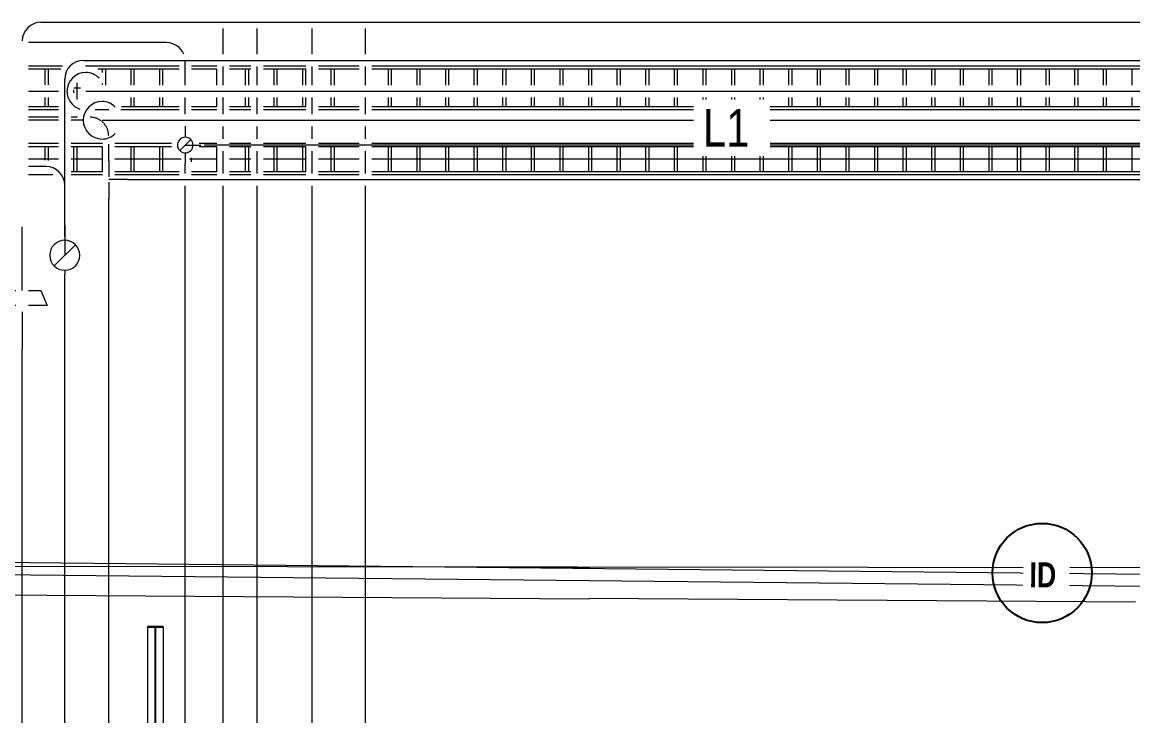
# Model space of a CAD drawing. Header units: centimetres. Extents: x -1762 to 3746, y -261 to 6534.
# Drawn here: x -1046 to -158, y 2256 to 2816 of the extents above; entities that cross this region are included whole.
import ezdxf

# ---------------------------------------------------------------- set-up
doc = ezdxf.new("R2010")
doc.units = ezdxf.units.CM
doc.linetypes.add('Hidden', pattern=[0.714375, 0.47625, -0.238125])
for name, color, linetype, lineweight in [('A-ANNO-NOTE', 7, 'Continuous', 9), ('A-CLNG', 7, 'Continuous', 9), ('A-DETL-HDLN', 7, 'Hidden', 9), ('A-WALL', 7, 'Continuous', 9), ('E-CABL-TRAY', 7, 'Continuous', 9), ('E-CABL-TRAY-CNTR', 7, 'Continuous', 9), ('E-LITE-EQPM', 7, 'Continuous', 9), ('E-LITE-EQPM-IDEN', 7, 'Continuous', 18), ('M-EQPM', 7, 'Continuous', 9), ('M-HVAC-DUCT', 7, 'Continuous', 9), ('P-PIPE', 7, 'Continuous', 9), ('S-COLS', 7, 'Continuous', 9)]:
    doc.layers.add(name, color=color, linetype=linetype, lineweight=lineweight)
doc.layers.add('M-HVAC-DUCT-ANNO', color=7, linetype='Continuous', lineweight=9, true_color=0x007f00)
doc.styles.add('Arial', font='arial.ttf', dxfattribs={"width": 0.8, "height": 30})
doc.styles.add('Century Gothic_B', font='GOTHICB.TTF', dxfattribs={"width": 0.8, "height": 20})

# ---------------------------------------------------------------- blocks, each defined once
blk = doc.blocks.new('PQ_RVR_EST-01_ZZ_ZZ_MO_T_A_rvt-1-Planta bodega almacenamiento congelados')
at = {"layer": 'S-COLS', "color": 253, "lineweight": 18, "true_color": 0xaaaaaa}
for p, q in [((-933.47, 2332.78), (-945.97, 2332.78)), ((-945.97, 2332.78), (-945.97, 2332.19)), ((-945.97, 2332.19), (-940.08, 2332.19)), ((-940.08, 2332.19), (-940.08, 2255.81)), ((-939.37, 2255.81), (-939.37, 2332.19)), ((-939.37, 2332.19), (-933.47, 2332.19)), ((-933.47, 2332.19), (-933.47, 2332.78))]:
    blk.add_line(p, q, dxfattribs=at)
at = {"layer": 'S-COLS', "color": 253, "true_color": 0xaaaaaa}
for p, q in [((-945.97, 2332.19), (-945.97, 2255.81)), ((-933.47, 2332.19), (-933.47, 2255.81))]:
    blk.add_line(p, q, dxfattribs=at)
blk = doc.blocks.new('PQ_RVR_ARQ-01_ZZ_ZZ_MO_T_A_rvt-1-Planta bodega almacenamiento congelados')
at = {"layer": 'A-CLNG', "color": 254, "lineweight": 18, "true_color": 0xd4d4d4}
blk.add_line((-1446.03, 2381.31), (2016.25, 2378.09), dxfattribs=at)
at = {"layer": 'A-WALL', "color": 253, "true_color": 0xaaaaaa}
for p, q in [((-1317.68, 2386.75), (-146.19, 2374.77)), ((-702.03, 2380.45), (-592.92, 2379.74)), ((-592.91, 2380.52), (-592.92, 2379.74)), ((-146.19, 2364.77), (-1317.74, 2376.75)), ((-593.08, 2354.74), (-1446.03, 2360.33)), ((-593.08, 2355.12), (-593.08, 2354.74)), ((-156.19, 2352.26), (-593.08, 2355.12))]:
    blk.add_line(p, q, dxfattribs=at)
blk = doc.blocks.new('M_Round Transition - Angle - Reducción 45_-1595439-Planta bodega almacenamiento congelados')
at = {"layer": 'M-HVAC-DUCT', "color": 6, "true_color": 0xff00ff}
for p, q in [((-1066.07, 2589.41), (-1061.07, 2601.48)), ((-1061.07, 2601.48), (-1051.07, 2601.48)), ((-1041.07, 2601.48), (-1031.07, 2601.48)), ((-1031.07, 2601.48), (-1026.07, 2589.41)), ((-1051.07, 2589.41), (-1066.07, 2589.41)), ((-1026.07, 2589.41), (-1041.07, 2589.41))]:
    blk.add_line(p, q, dxfattribs=at)
blk = doc.blocks.new('M_Round Elbow - 1 D-1415721-Planta bodega almacenamiento congelados')
at = {"layer": 'M-HVAC-DUCT', "color": 6, "true_color": 0xff00ff}
blk.add_line((-1012.05, 2653.68), (-1012.05, 2629.68), dxfattribs=at)
blk = doc.blocks.new('M_Round Elbow - 1 D-1603467-Planta bodega almacenamiento congelados')
at = {"layer": 'M-HVAC-DUCT', "color": 6, "true_color": 0xff00ff}
blk.add_line((757.74, 2513.84), (757.74, 2526.34), dxfattribs=at)
blk = doc.blocks.new('Lighting-Pendant-Vibia-NOTRH-5662 - Standard-V98-Planta bodega almacenamiento congelados')
at = {"layer": 'E-LITE-EQPM', "color": 30, "lineweight": 25, "true_color": 0xff8000}
for radius, start, end in [(20, 159.35482, 180), (9, 128.32951, 180), (8, 118.65247, 180), (8, 0, 61.34753), (9, 0, 51.67049), (20, 360, 20.64518), (20, 180, 184.86913), (9, 180, 190.83866), (8, 180, 192.19349), (8, 347.80651, 360), (9, 349.16134, 360), (20, 355.13087, 360)]:
    blk.add_arc((0, 0), radius, start, end, dxfattribs=at)
blk = doc.blocks.new('RVR-PQ-Dispositivo - Interruptor doble ip65-1787943-Planta bodega almacenamiento congelados')
at = {"layer": 'M-EQPM', "color": 96, "lineweight": 25, "true_color": 0x008000}
for p, q in [((-1196.05, 3116.4), (-1181.05, 3116.4)), ((-1196.05, 3111.4), (-1196.05, 3116.4)), ((-1181.05, 3116.4), (-1181.05, 3111.4)), ((-1181.05, 3111.4), (-1196.05, 3111.4))]:
    blk.add_line(p, q, dxfattribs=at)

msp = doc.modelspace()

# ---------------------------------------------------------------- linework, layer by layer
at = {"layer": 'A-ANNO-NOTE', "color": 96, "lineweight": 25, "true_color": 0x008000}
msp.add_circle((-230.84, 2375.63), 39.69, dxfattribs=at)
at = {"layer": 'A-DETL-HDLN'}
for p, q in [((-1005.02, 2762.09), (-1005.02, 2759.64)), ((-999.45, 2763.44), (-1004.81, 2763.44)), ((-1002.48, 2767.54), (-1002.48, 2754.19)), ((-982.16, 2767.15), (-982.16, 2765.86)), ((-976.85, 2745.94), (-987.63, 2745.94))]:
    msp.add_line(p, q, dxfattribs=at)
at = {"layer": 'A-DETL-HDLN', "color": 6, "true_color": 0xff00ff}
msp.add_arc((-991.95, 2725.14), 15, 0, 90, dxfattribs=at)
at = {"layer": 'E-CABL-TRAY'}
for p, q in [((-1013.99, 2780.94), (-1041.07, 2780.94)), ((-920.73, 2780.94), (-995.37, 2780.94)), ((-890.5, 2780.94), (-910.73, 2780.94)), ((-863.32, 2780.94), (-880.5, 2780.94)), ((-819.32, 2780.94), (-853.32, 2780.94)), ((-776.69, 2780.94), (-809.32, 2780.94)), ((-107.4, 2780.94), (-766.69, 2780.94)), ((-1015.28, 2778.4), (-1041.07, 2778.4)), ((-1027.88, 2778.4), (-1027.88, 2765.88)), ((-1025.34, 2778.4), (-1025.34, 2765.88)), ((-920.73, 2778.4), (-985.75, 2778.4)), ((-982.16, 2778.4), (-982.16, 2775.85)), ((-979.62, 2778.4), (-979.62, 2765.86)), ((-959.3, 2778.4), (-959.3, 2765.86)), ((-956.76, 2778.4), (-956.76, 2765.86)), ((-936.44, 2778.4), (-936.44, 2765.86)), ((-933.9, 2778.4), (-933.9, 2765.86)), ((-890.5, 2778.4), (-910.73, 2778.4)), ((-890.72, 2778.4), (-890.72, 2765.86)), ((-863.32, 2778.4), (-880.5, 2778.4)), ((-867.86, 2778.4), (-867.86, 2765.86)), ((-865.32, 2778.4), (-865.32, 2765.86)), ((-819.32, 2778.4), (-853.32, 2778.4)), ((-845, 2778.4), (-845, 2765.86)), ((-842.46, 2778.4), (-842.46, 2765.86)), ((-822.14, 2778.4), (-822.14, 2765.86)), ((-819.6, 2778.4), (-819.6, 2765.86)), ((-776.69, 2778.4), (-809.32, 2778.4)), ((-799.28, 2778.4), (-799.28, 2765.86)), ((-796.74, 2778.4), (-796.74, 2765.86)), ((-112.55, 2778.4), (-766.69, 2778.4)), ((-753.56, 2778.4), (-753.56, 2765.86)), ((-751.02, 2778.4), (-751.02, 2765.86)), ((-730.7, 2778.4), (-730.7, 2765.86)), ((-728.16, 2778.4), (-728.16, 2765.86)), ((-707.84, 2778.4), (-707.84, 2765.86)), ((-705.3, 2778.4), (-705.3, 2765.86)), ((-684.98, 2778.4), (-684.98, 2765.86)), ((-682.44, 2778.4), (-682.44, 2765.86)), ((-662.12, 2778.4), (-662.12, 2765.86)), ((-659.58, 2778.4), (-659.58, 2765.86)), ((-639.26, 2778.4), (-639.26, 2765.86)), ((-636.72, 2778.4), (-636.72, 2765.86)), ((-616.4, 2778.4), (-616.4, 2765.86)), ((-613.86, 2778.4), (-613.86, 2765.86)), ((-593.54, 2778.4), (-593.54, 2765.86)), ((-591, 2778.4), (-591, 2765.86)), ((-570.68, 2778.4), (-570.68, 2765.86)), ((-568.14, 2778.4), (-568.14, 2765.86)), ((-547.82, 2778.4), (-547.82, 2765.86)), ((-545.28, 2778.4), (-545.28, 2765.86)), ((-524.96, 2778.4), (-524.96, 2765.86)), ((-522.42, 2778.4), (-522.42, 2765.86)), ((-502.1, 2778.4), (-502.1, 2765.86)), ((-499.56, 2778.4), (-499.56, 2765.86)), ((-479.24, 2778.4), (-479.24, 2765.86)), ((-476.7, 2778.4), (-476.7, 2765.86)), ((-456.38, 2778.4), (-456.38, 2765.86)), ((-453.84, 2778.4), (-453.84, 2765.86)), ((-433.52, 2778.4), (-433.52, 2765.86)), ((-430.98, 2778.4), (-430.98, 2765.86)), ((-410.66, 2778.4), (-410.66, 2765.86)), ((-408.12, 2778.4), (-408.12, 2765.86)), ((-387.8, 2778.4), (-387.8, 2765.86)), ((-385.26, 2778.4), (-385.26, 2765.86)), ((-364.94, 2778.4), (-364.94, 2765.86)), ((-362.4, 2778.4), (-362.4, 2765.86)), ((-342.08, 2778.4), (-342.08, 2765.86)), ((-339.54, 2778.4), (-339.54, 2765.86)), ((-319.22, 2778.4), (-319.22, 2765.86)), ((-316.68, 2778.4), (-316.68, 2765.86)), ((-296.36, 2778.4), (-296.36, 2765.86)), ((-293.82, 2778.4), (-293.82, 2765.86)), ((-273.5, 2778.4), (-273.5, 2765.86)), ((-270.96, 2778.4), (-270.96, 2765.86)), ((-250.64, 2778.4), (-250.64, 2765.86)), ((-248.1, 2778.4), (-248.1, 2765.86)), ((-227.78, 2778.4), (-227.78, 2765.86)), ((-225.24, 2778.4), (-225.24, 2765.86)), ((-204.92, 2778.4), (-204.92, 2765.86)), ((-202.38, 2778.4), (-202.38, 2765.86)), ((-182.06, 2778.4), (-182.06, 2765.86)), ((-179.52, 2778.4), (-179.52, 2765.86)), ((-159.2, 2778.4), (-159.2, 2765.86)), ((-1027.88, 2755.88), (-1027.88, 2748.48)), ((-1025.34, 2755.88), (-1025.34, 2748.48)), ((-959.3, 2755.86), (-959.3, 2748.48)), ((-956.76, 2755.86), (-956.76, 2748.48)), ((-936.44, 2755.86), (-936.44, 2748.48)), ((-933.9, 2755.86), (-933.9, 2748.48)), ((-890.72, 2755.86), (-890.72, 2748.48)), ((-867.86, 2755.86), (-867.86, 2748.48)), ((-865.32, 2755.86), (-865.32, 2748.48)), ((-845, 2755.86), (-845, 2748.48)), ((-842.46, 2755.86), (-842.46, 2748.48)), ((-822.14, 2755.86), (-822.14, 2748.48)), ((-819.6, 2755.86), (-819.6, 2748.48)), ((-799.28, 2755.86), (-799.28, 2748.48)), ((-796.74, 2755.86), (-796.74, 2748.48)), ((-753.56, 2755.86), (-753.56, 2748.48)), ((-751.02, 2755.86), (-751.02, 2748.48)), ((-730.7, 2755.86), (-730.7, 2748.48)), ((-728.16, 2755.86), (-728.16, 2748.48)), ((-707.84, 2755.86), (-707.84, 2748.48)), ((-705.3, 2755.86), (-705.3, 2748.48)), ((-684.98, 2755.86), (-684.98, 2748.48)), ((-682.44, 2755.86), (-682.44, 2748.48)), ((-662.12, 2755.86), (-662.12, 2748.48)), ((-659.58, 2755.86), (-659.58, 2748.48)), ((-639.26, 2755.86), (-639.26, 2748.48)), ((-636.72, 2755.86), (-636.72, 2748.48)), ((-616.4, 2755.86), (-616.4, 2748.48)), ((-613.86, 2755.86), (-613.86, 2748.48)), ((-593.54, 2755.86), (-593.54, 2748.48)), ((-591, 2755.86), (-591, 2748.48)), ((-570.68, 2755.86), (-570.68, 2748.48)), ((-568.14, 2755.86), (-568.14, 2748.48)), ((-547.82, 2755.86), (-547.82, 2748.48)), ((-545.28, 2755.86), (-545.28, 2748.48)), ((-524.96, 2755.86), (-524.96, 2748.48)), ((-522.42, 2755.86), (-522.42, 2748.48)), ((-502.1, 2755.86), (-502.1, 2748.48)), ((-499.56, 2755.86), (-499.56, 2748.48)), ((-479.24, 2755.86), (-479.24, 2748.48)), ((-476.7, 2755.86), (-476.7, 2748.48)), ((-456.38, 2755.86), (-456.38, 2748.48)), ((-453.84, 2755.86), (-453.84, 2748.48)), ((-433.52, 2755.86), (-433.52, 2748.48)), ((-430.98, 2755.86), (-430.98, 2748.48)), ((-410.66, 2755.86), (-410.66, 2748.48)), ((-408.12, 2755.86), (-408.12, 2748.48)), ((-387.8, 2755.86), (-387.8, 2748.48)), ((-385.26, 2755.86), (-385.26, 2748.48)), ((-364.94, 2755.86), (-364.94, 2748.48)), ((-362.4, 2755.86), (-362.4, 2748.48)), ((-342.08, 2755.86), (-342.08, 2748.48)), ((-339.54, 2755.86), (-339.54, 2748.48)), ((-319.22, 2755.86), (-319.22, 2748.48)), ((-316.68, 2755.86), (-316.68, 2748.48)), ((-296.36, 2755.86), (-296.36, 2748.48)), ((-293.82, 2755.86), (-293.82, 2748.48)), ((-273.5, 2755.86), (-273.5, 2748.48)), ((-270.96, 2755.86), (-270.96, 2748.48)), ((-250.64, 2755.86), (-250.64, 2748.48)), ((-248.1, 2755.86), (-248.1, 2748.48)), ((-227.78, 2755.86), (-227.78, 2748.48)), ((-225.24, 2755.86), (-225.24, 2748.48)), ((-204.92, 2755.86), (-204.92, 2748.48)), ((-202.38, 2755.86), (-202.38, 2748.48)), ((-182.06, 2755.86), (-182.06, 2748.48)), ((-179.52, 2755.86), (-179.52, 2748.48)), ((-159.2, 2755.86), (-159.2, 2748.48)), ((-1017.05, 2748.48), (-1041.07, 2748.48)), ((-1017.05, 2745.94), (-1041.07, 2745.94)), ((-920.73, 2745.94), (-967.34, 2745.94)), ((-920.73, 2748.48), (-966.73, 2748.48)), ((-890.5, 2748.48), (-910.73, 2748.48)), ((-890.5, 2745.94), (-910.73, 2745.94)), ((-863.32, 2748.48), (-880.5, 2748.48)), ((-863.32, 2745.94), (-880.5, 2745.94)), ((-819.32, 2748.48), (-853.32, 2748.48)), ((-819.32, 2745.94), (-853.32, 2745.94)), ((-776.69, 2748.48), (-809.32, 2748.48)), ((-776.69, 2745.94), (-809.32, 2745.94)), ((-118.58, 2748.48), (-766.69, 2748.48)), ((-116.22, 2745.94), (-766.69, 2745.94)), ((-1017.05, 2718.97), (-1041.07, 2718.97)), ((-1017.05, 2716.43), (-1041.07, 2716.43)), ((-1027.88, 2716.43), (-1027.88, 2705.68)), ((-1025.34, 2716.43), (-1025.34, 2705.47)), ((-981.95, 2718.97), (-1007.05, 2718.97)), ((-981.95, 2716.43), (-1007.05, 2716.43)), ((-1005.02, 2716.43), (-1005.02, 2696.51)), ((-1002.48, 2716.43), (-1002.48, 2696.51)), ((-982.16, 2716.43), (-982.16, 2696.51)), ((-926.87, 2718.97), (-971.95, 2718.97)), ((-926.84, 2716.43), (-971.95, 2716.43)), ((-959.3, 2716.43), (-959.3, 2696.51)), ((-956.76, 2716.43), (-956.76, 2696.51)), ((-936.44, 2716.43), (-936.44, 2696.51)), ((-933.9, 2716.43), (-933.9, 2696.51)), ((-890.5, 2716.43), (-904.62, 2716.43)), ((-890.5, 2718.97), (-904.58, 2718.97)), ((-890.72, 2716.43), (-890.72, 2696.51)), ((-863.32, 2718.97), (-880.5, 2718.97)), ((-863.32, 2716.43), (-880.5, 2716.43)), ((-867.86, 2716.43), (-867.86, 2696.51)), ((-865.32, 2716.43), (-865.32, 2696.51)), ((-819.32, 2718.97), (-853.32, 2718.97)), ((-819.32, 2716.43), (-853.32, 2716.43)), ((-845, 2716.43), (-845, 2696.51)), ((-842.46, 2716.43), (-842.46, 2696.51)), ((-822.14, 2716.43), (-822.14, 2696.51)), ((-819.6, 2716.43), (-819.6, 2696.51)), ((-776.69, 2718.97), (-809.32, 2718.97)), ((-776.69, 2716.43), (-809.32, 2716.43)), ((-799.28, 2716.43), (-799.28, 2696.51)), ((-796.74, 2716.43), (-796.74, 2696.51)), ((746.6, 2718.97), (-766.69, 2718.97)), ((746.63, 2716.43), (-766.69, 2716.43)), ((-753.56, 2716.43), (-753.56, 2696.51)), ((-751.02, 2716.43), (-751.02, 2696.51)), ((-730.7, 2716.43), (-730.7, 2696.51)), ((-728.16, 2716.43), (-728.16, 2696.51)), ((-707.84, 2716.43), (-707.84, 2696.51)), ((-705.3, 2716.43), (-705.3, 2696.51)), ((-684.98, 2716.43), (-684.98, 2696.51)), ((-682.44, 2716.43), (-682.44, 2696.51)), ((-662.12, 2716.43), (-662.12, 2696.51)), ((-659.58, 2716.43), (-659.58, 2696.51)), ((-639.26, 2716.43), (-639.26, 2696.51)), ((-636.72, 2716.43), (-636.72, 2696.51)), ((-616.4, 2716.43), (-616.4, 2696.51)), ((-613.86, 2716.43), (-613.86, 2696.51)), ((-593.54, 2716.43), (-593.54, 2696.51)), ((-591, 2716.43), (-591, 2696.51)), ((-570.68, 2716.43), (-570.68, 2696.51)), ((-568.14, 2716.43), (-568.14, 2696.51)), ((-547.82, 2716.43), (-547.82, 2696.51)), ((-545.28, 2716.43), (-545.28, 2696.51)), ((-524.96, 2716.43), (-524.96, 2696.51)), ((-522.42, 2716.43), (-522.42, 2696.51)), ((-502.1, 2716.43), (-502.1, 2696.51)), ((-499.56, 2716.43), (-499.56, 2696.51)), ((-479.24, 2716.43), (-479.24, 2696.51)), ((-476.7, 2716.43), (-476.7, 2696.51)), ((-456.38, 2716.43), (-456.38, 2696.51)), ((-453.84, 2716.43), (-453.84, 2696.51)), ((-433.52, 2716.43), (-433.52, 2696.51)), ((-430.98, 2716.43), (-430.98, 2696.51)), ((-410.66, 2716.43), (-410.66, 2696.51)), ((-408.12, 2716.43), (-408.12, 2696.51)), ((-387.8, 2716.43), (-387.8, 2696.51)), ((-385.26, 2716.43), (-385.26, 2696.51)), ((-364.94, 2716.43), (-364.94, 2696.51)), ((-362.4, 2716.43), (-362.4, 2696.51)), ((-342.08, 2716.43), (-342.08, 2696.51)), ((-339.54, 2716.43), (-339.54, 2696.51)), ((-319.22, 2716.43), (-319.22, 2696.51)), ((-316.68, 2716.43), (-316.68, 2696.51)), ((-296.36, 2716.43), (-296.36, 2696.51)), ((-293.82, 2716.43), (-293.82, 2696.51)), ((-273.5, 2716.43), (-273.5, 2696.51)), ((-270.96, 2716.43), (-270.96, 2696.51)), ((-250.64, 2716.43), (-250.64, 2696.51)), ((-248.1, 2716.43), (-248.1, 2696.51)), ((-227.78, 2716.43), (-227.78, 2696.51)), ((-225.24, 2716.43), (-225.24, 2696.51)), ((-204.92, 2716.43), (-204.92, 2696.51)), ((-202.38, 2716.43), (-202.38, 2696.51)), ((-182.06, 2716.43), (-182.06, 2696.51)), ((-179.52, 2716.43), (-179.52, 2696.51)), ((-159.2, 2716.43), (-159.2, 2696.51)), ((-911.04, 2707.66), (-911.04, 2704.4)), ((-1021.7, 2693.97), (-1041.07, 2693.97)), ((-981.95, 2696.51), (-1007.05, 2696.51)), ((-981.95, 2693.97), (-1007.05, 2693.97)), ((-920.73, 2696.51), (-971.95, 2696.51)), ((-920.73, 2693.97), (-971.95, 2693.97)), ((-890.5, 2696.51), (-910.73, 2696.51)), ((-890.5, 2693.97), (-910.73, 2693.97)), ((-863.32, 2696.51), (-880.5, 2696.51)), ((-863.32, 2693.97), (-880.5, 2693.97)), ((-819.32, 2696.51), (-853.32, 2696.51)), ((-819.32, 2693.97), (-853.32, 2693.97)), ((-776.69, 2696.51), (-809.32, 2696.51)), ((-776.69, 2693.97), (-809.32, 2693.97)), ((752.74, 2696.51), (-766.69, 2696.51)), ((752.74, 2693.97), (-766.69, 2693.97))]:
    msp.add_line(p, q, dxfattribs=at)
at = {"layer": 'E-CABL-TRAY-CNTR'}
for p, q in [((-1017.05, 2706.47), (-1041.07, 2706.47)), ((-981.95, 2706.47), (-1007.05, 2706.47)), ((-919.12, 2706.47), (-971.95, 2706.47)), ((-890.5, 2706.47), (-912.34, 2706.47)), ((-863.32, 2706.47), (-880.5, 2706.47)), ((-819.32, 2706.47), (-853.32, 2706.47)), ((-776.69, 2706.47), (-809.32, 2706.47)), ((754.35, 2706.47), (-766.69, 2706.47))]:
    msp.add_line(p, q, dxfattribs=at)
at = {"layer": 'M-HVAC-DUCT', "color": 6, "true_color": 0xff00ff}
for p, q in [((-1031.07, 2816.09), (-144.24, 2816.09)), ((-885.5, 2790.55), (-885.5, 2811.09)), ((-858.32, 2790.55), (-858.32, 2811.09)), ((-814.32, 2790.55), (-814.32, 2811.09)), ((-771.69, 2790.55), (-771.69, 2811.09)), ((-930.73, 2799.75), (-1041.07, 2799.75)), ((-997.05, 2785.55), (-108.14, 2785.55)), ((-915.73, 2765.86), (-915.73, 2784.75)), ((-885.5, 2765.86), (-885.5, 2780.55)), ((-858.32, 2765.86), (-858.32, 2780.55)), ((-814.32, 2765.86), (-814.32, 2780.55)), ((-771.69, 2765.86), (-771.69, 2780.55)), ((-1012.05, 2644.68), (-1012.05, 2770.55)), ((-915.73, 2742.66), (-915.73, 2755.86)), ((-885.5, 2742.66), (-885.5, 2755.86)), ((-858.32, 2742.66), (-858.32, 2755.86)), ((-814.32, 2742.66), (-814.32, 2755.86)), ((-771.69, 2742.66), (-771.69, 2755.86)), ((-1017.05, 2740.14), (-1041.07, 2740.14)), ((-1001.93, 2740.14), (-1007.05, 2740.14)), ((-915.73, 2732.84), (-915.73, 2724.09)), ((-885.5, 2722.84), (-885.5, 2732.66)), ((-858.32, 2722.84), (-858.32, 2732.66)), ((-814.32, 2722.84), (-814.32, 2732.66)), ((-771.69, 2722.84), (-771.69, 2732.66)), ((-976.95, 2705.14), (-976.95, 2718.45)), ((742.74, 2717.84), (-900.73, 2717.84)), ((-915.73, 2711.59), (-915.73, 2702.84)), ((-885.5, 2695.22), (-885.5, 2712.84)), ((-858.32, 2695.22), (-858.32, 2712.84)), ((-814.32, 2695.22), (-814.32, 2712.84)), ((-771.69, 2695.22), (-771.69, 2712.84)), ((-1027.04, 2700.68), (-1041.07, 2700.68)), ((-976.95, 2705.14), (-976.95, 2692.32)), ((-915.73, 2695.22), (-915.73, 2702.84)), ((-976.95, 2690.14), (-976.95, 2689.98)), ((-961.95, 2690.22), (748.17, 2690.22)), ((-1012.04, 2644.68), (-1012.04, 2685.68)), ((-976.95, 2688.08), (-976.95, 2675.14)), ((-915.73, 2255.81), (-915.73, 2685.22)), ((-885.5, 2255.81), (-885.5, 2685.22)), ((-858.32, 2255.81), (-858.32, 2685.22)), ((-814.32, 2255.81), (-814.32, 2685.22)), ((-771.69, 2255.81), (-771.69, 2685.22)), ((-976.95, 2255.81), (-976.95, 2675.14)), ((-1046.07, 2601.48), (-1046.07, 2652.4)), ((-1012.04, 2644.68), (-1012.04, 2641.68)), ((-1012.04, 2617.68), (-1012.04, 2614.68)), ((-1012.04, 2255.81), (-1012.04, 2614.68)), ((-1046.07, 2584.41), (-1046.07, 2554.41)), ((-1046.07, 2569.41), (-1046.07, 2569.3)), ((-1046.07, 2255.81), (-1046.07, 2554.41))]:
    msp.add_line(p, q, dxfattribs=at)
for centre, start in [((-930.73, 2784.75), 23.03559), ((-1027.04, 2685.68), 0)]:
    msp.add_arc(centre, 15, start, 90, dxfattribs=at)
for centre, major_axis, ratio, start_param, end_param in [((-1031.07, 2801.09), (0, 15), 0.999998, 0, 1.570796), ((-997.05, 2770.55), (0, 15), 0.999998, 0, 1.570796), ((-961.95, 2690.19), (15, 0), 0.003516, 1.570796, 3.141593)]:
    msp.add_ellipse(centre, major_axis=major_axis, ratio=ratio, start_param=start_param, end_param=end_param, dxfattribs=at)
at = {"layer": 'M-HVAC-DUCT-ANNO', "color": 6, "true_color": 0xff00ff}
for p, q in [((-911.31, 2722.26), (-920.15, 2713.42)), ((-1003.56, 2638.16), (-1020.53, 2621.19))]:
    msp.add_line(p, q, dxfattribs=at)
for centre, radius, start, end in [((-915.73, 2717.84), 6.25, 0, 180), ((-915.73, 2717.84), 6.25, 180, 0), ((-1012.05, 2629.68), 12, 0, 180), ((-1012.05, 2629.68), 12, 180, 0)]:
    msp.add_arc(centre, radius, start, end, dxfattribs=at)
at = {"layer": 'P-PIPE', "color": 6, "true_color": 0xff00ff}
for p, q in [((-1041.07, 2760.88), (-1017.05, 2760.88)), ((-995.28, 2760.86), (-118.03, 2760.86)), ((-1017.05, 2737.66), (-1041.07, 2737.66)), ((-997.27, 2737.66), (-1007.05, 2737.66)), ((-982.27, 2737.66), (1917.73, 2737.66))]:
    msp.add_line(p, q, dxfattribs=at)
for centre, start, end in [((-995.28, 2760.86), 90, 180), ((-995.28, 2760.86), 45, 90), ((-995.28, 2760.86), 180, 251.86807), ((-982.27, 2737.66), 90, 180), ((-982.27, 2737.66), 45, 90), ((-982.27, 2737.66), 180, 270), ((-982.27, 2737.66), 270, 315)]:
    msp.add_arc(centre, 15, start, end, dxfattribs=at)

# ---------------------------------------------------------------- block references
at = {"lineweight": 5}
for name in ['PQ_RVR_ARQ-01_ZZ_ZZ_MO_T_A_rvt-1-Planta bodega almacenamiento congelados', 'PQ_RVR_EST-01_ZZ_ZZ_MO_T_A_rvt-1-Planta bodega almacenamiento congelados']:
    msp.add_blockref(name, (0, 0), dxfattribs=at)
at = {"layer": 'E-LITE-EQPM', "color": 30, "lineweight": 25, "true_color": 0xff8000, "extrusion": (0, 0, -1), "rotation": 180}
msp.add_blockref('Lighting-Pendant-Vibia-NOTRH-5662 - Standard-V98-Planta bodega almacenamiento congelados', (483.05, 2730.97), dxfattribs=at)
at = {"layer": 'M-EQPM', "color": 96, "lineweight": 25, "true_color": 0x008000, "rotation": 179.4138386532993}
msp.add_blockref('RVR-PQ-Dispositivo - Interruptor doble ip65-1787943-Planta bodega almacenamiento congelados', (-1387.45, 5504.03), dxfattribs=at)
at = {"layer": 'M-HVAC-DUCT', "color": 6, "true_color": 0xff00ff, "rotation": 270}
msp.add_blockref('M_Round Elbow - 1 D-1603467-Planta bodega almacenamiento congelados', (-3429.57, 3475.58), dxfattribs=at)
at = {"layer": 'M-HVAC-DUCT', "color": 6, "true_color": 0xff00ff}
for name in ['M_Round Elbow - 1 D-1415721-Planta bodega almacenamiento congelados', 'M_Round Transition - Angle - Reducción 45_-1595439-Planta bodega almacenamiento congelados']:
    msp.add_blockref(name, (0, 0), dxfattribs=at)

# ---------------------------------------------------------------- next in the draw order: texts
at = {"layer": 'A-ANNO-NOTE', "color": 96, "lineweight": 25, "true_color": 0x008000, "insert": (-240.83, 2384.28), "char_height": 20, "width": 26.9367, "attachment_point": 1, "rotation": 359.41384, "style": 'Century Gothic_B', "bg_fill": 3, "box_fill_scale": 1.25, "bg_fill_color": 256, "bg_fill_true_color": 13158600, "bg_fill_transparency": 0}
msp.add_mtext('ID', dxfattribs=at)
at = {"layer": 'E-LITE-EQPM-IDEN', "lineweight": 9, "insert": (-501.98, 2746.58), "char_height": 30, "width": 46.1772, "attachment_point": 1, "style": 'Arial', "bg_fill": 3, "box_fill_scale": 1.25, "bg_fill_color": 256, "bg_fill_true_color": 13158600, "bg_fill_transparency": 0}
msp.add_mtext('L1', dxfattribs=at)

doc.saveas('drawing.dxf')
